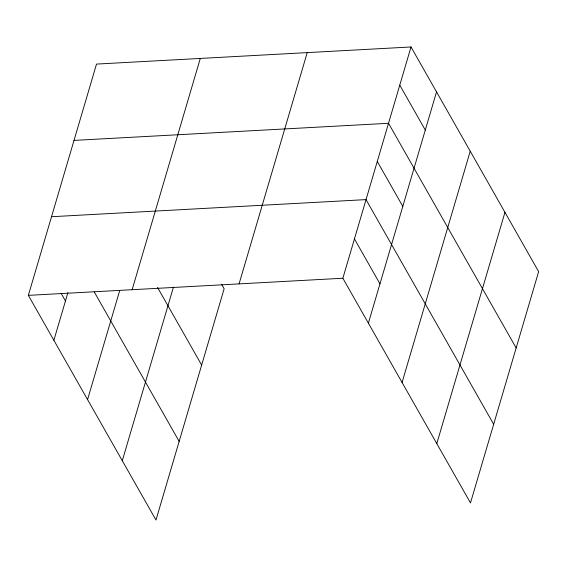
<?xml version="1.0" encoding="UTF-8"?>
<svg xmlns="http://www.w3.org/2000/svg" width="567" height="567" viewBox="0 0 567 567"><rect width="100%" height="100%" fill="white"/><g stroke="black" fill="none" stroke-linecap="round" stroke-linejoin="round"><path stroke-width="0.85" d="M221.548 284.195L224.142 288.759L155.982 520.031L28.35 295.357L96.51 64.085L411.018 46.969L538.65 271.643L470.49 502.915L342.858 278.241L411.018 46.969M53.872 340.285L67.927 292.6M87.566 399.6L119.743 290.439M132.139 289.709L200.3 58.436M122.288 460.716L173.452 287.108M239.068 283.89L307.229 52.618M368.38 323.169L436.54 91.897M402.074 382.484L470.234 151.212M436.796 443.6L504.956 212.327M74.015 140.403L388.523 123.287L516.154 347.961M51.526 216.722L366.034 199.612L493.666 424.286M28.35 295.357L342.858 278.241M399.77 85.128L425.293 130.056M377.282 161.453L402.804 206.374M354.446 238.927L379.968 283.854M157.541 287.426L201.646 365.077M94.328 292.069L179.158 441.395M61.137 293.352L65.46 300.971"/></g></svg>
